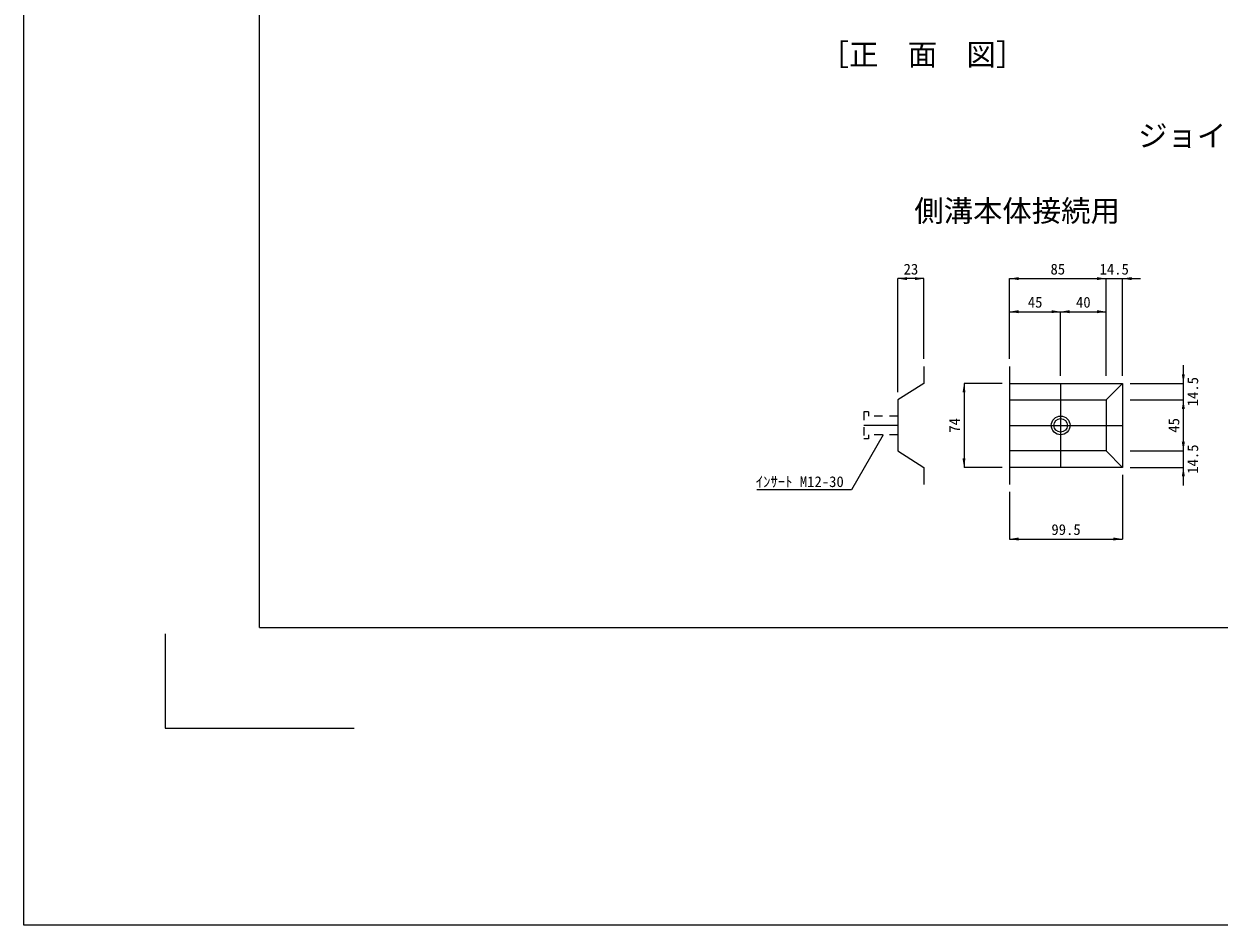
# Model space of a CAD drawing. Units: millimetres, scale not verified, with parts at other scales. Extents: x 63886 to 97934, y 3628 to 26930.
# Drawn here: x 63886 to 67049, y 3628 to 6012 of the extents above; entities that cross this region are included whole.
import ezdxf
from ezdxf.enums import TextEntityAlignment as Align

# ---------------------------------------------------------------- set-up
doc = ezdxf.new("R2010")
doc.units = ezdxf.units.MM
doc.header["$LTSCALE"] = 30
doc.linetypes.add('USER1', pattern=[1.35, 0.75, -0.6])
doc.linetypes.add('USER3', pattern=[1.35, 0.75, -0.6])
for name, color, linetype, lineweight in [('0_2', 7, 'Continuous', 13), ('Defpoints_3', 8, 'Continuous', 0), ('インサート', 3, 'USER1', 5), ('図枠', 7, 'Continuous', 13), ('寸法線', 7, 'Continuous', 9), ('引出線', 4, 'Continuous', 9), ('本体', 2, 'Continuous', 5), ('補助線', 8, 'Continuous', 13)]:
    doc.layers.add(name, color=color, linetype=linetype, lineweight=lineweight)
doc.layers.add('文字', color=7, linetype='Continuous')
doc.styles.add('ＭＳ ゴシック', font='')
doc.styles.get('ＭＳ ゴシック').set_extended_font_data('MS Gothic')

# ---------------------------------------------------------------- blocks, each defined once
blk = doc.blocks.new('filled_arrow')
at = {"color": 0, "linetype": 'Continuous', "lineweight": -2}
blk.add_solid([(7.5, 1.25), (0, 0), (7.5, -1.25)], dxfattribs=at)

msp = doc.modelspace()

# ---------------------------------------------------------------- linework, layer by layer
at = {"layer": '0_2', "color": 1}
for p, q in [((63886.48, 3628.18), (63886.48, 13082.38)), ((86381.5, 3628.18), (63886.48, 3628.18))]:
    msp.add_line(p, q, dxfattribs=at)
at = {"layer": 'Defpoints_3', "color": 7, "lineweight": 13}
for p, q in [((64260.23, 4398.78), (64260.23, 4148.78)), ((64260.23, 4148.78), (64760.23, 4148.78))]:
    msp.add_line(p, q, dxfattribs=at)
at = {"layer": 'インサート', "linetype": 'USER3', "lineweight": 13}
for p, q in [((66120.97, 4985.78), (66108.97, 4985.78)), ((66108.97, 4985.78), (66108.97, 4913.78)), ((66120.97, 4985.78), (66120.97, 4974.53)), ((66198.97, 4974.53), (66120.97, 4974.53)), ((66120.97, 4913.78), (66108.97, 4913.78)), ((66198.97, 4925.03), (66120.97, 4925.03)), ((66120.97, 4925.03), (66120.97, 4913.78))]:
    msp.add_line(p, q, dxfattribs=at)
at = {"layer": 'インサート', "linetype": 'Continuous', "lineweight": 13}
for radius in [24.75, 18]:
    msp.add_circle((66629.56, 4949.78), radius, dxfattribs=at)
at = {"layer": '図枠', "lineweight": 20}
for q in [(64510.23, 11307.71), (74510.23, 4414.85)]:
    msp.add_line((64510.23, 4414.85), q, dxfattribs=at)
at = {"layer": '寸法線', "lineweight": 13}
for p, q in [((66267.97, 5337.96), (66198.97, 5337.96)), ((66198.97, 5037.28), (66198.97, 5337.96)), ((66267.97, 5125.78), (66267.97, 5337.96)), ((66494.56, 5337.96), (66749.56, 5337.96)), ((66494.56, 5125.78), (66494.56, 5337.96)), ((66701.56, 5337.96), (66841.06, 5337.96)), ((66749.56, 5080.78), (66749.56, 5337.96)), ((66749.56, 5080.78), (66749.56, 5337.96)), ((66793.06, 5080.78), (66793.06, 5337.96)), ((66494.56, 5250.46), (66629.56, 5250.46)), ((66494.56, 5125.78), (66494.56, 5250.46)), ((66629.56, 5080.78), (66629.56, 5250.46)), ((66629.56, 5250.46), (66749.56, 5250.46)), ((66629.56, 5080.78), (66629.56, 5250.46)), ((66749.56, 5080.78), (66749.56, 5250.46)), ((66954.15, 5108.78), (66954.15, 4969.28)), ((66373.89, 5060.78), (66373.89, 4838.78)), ((66474.56, 5060.78), (66373.89, 5060.78)), ((66813.06, 5060.78), (66954.15, 5060.78)), ((66813.06, 5017.28), (66954.15, 5017.28)), ((66813.06, 5017.28), (66954.15, 5017.28)), ((66954.15, 5017.28), (66954.15, 4882.28)), ((66954.15, 4930.28), (66954.15, 4790.78)), ((66813.06, 4882.28), (66954.15, 4882.28)), ((66813.06, 4882.28), (66954.15, 4882.28)), ((66474.56, 4838.78), (66373.89, 4838.78)), ((66813.06, 4838.78), (66954.15, 4838.78)), ((66793.06, 4818.78), (66793.06, 4649.22)), ((66494.56, 4773.78), (66494.56, 4649.22)), ((66494.56, 4649.22), (66793.06, 4649.22))]:
    msp.add_line(p, q, dxfattribs=at)
at = {"layer": '引出線', "lineweight": 13}
msp.add_lwpolyline([(66159.97, 4925.03), (66075.74, 4779.15), (65825.34, 4779.15)], dxfattribs=at)
at = {"layer": '本体', "lineweight": 13}
for p, q in [((66267.97, 5105.78), (66267.97, 5060.78)), ((66494.56, 5105.78), (66494.56, 4793.78)), ((66267.97, 5060.78), (66198.97, 5017.28)), ((66494.56, 5060.78), (66793.06, 5060.78)), ((66749.56, 5017.28), (66793.06, 5060.78)), ((66793.06, 5060.78), (66793.06, 4838.78)), ((66198.97, 5017.28), (66198.97, 4882.28)), ((66494.56, 5017.28), (66749.56, 5017.28)), ((66749.56, 5017.28), (66749.56, 4882.28)), ((66198.97, 4882.28), (66267.97, 4838.78)), ((66749.56, 4882.28), (66494.56, 4882.28)), ((66749.56, 4882.28), (66793.06, 4838.78)), ((66267.97, 4838.78), (66267.97, 4793.78)), ((66793.06, 4838.78), (66494.56, 4838.78))]:
    msp.add_line(p, q, dxfattribs=at)
at = {"layer": '補助線'}
for p, q in [((66629.56, 5060.78), (66629.56, 4838.78)), ((66198.97, 4949.78), (66108.97, 4949.78)), ((66494.56, 4949.78), (66793.06, 4949.78))]:
    msp.add_line(p, q, dxfattribs=at)

# ---------------------------------------------------------------- block references
at = {"layer": '寸法線', "lineweight": 13, "xscale": 3.2, "yscale": 3.2}
for p in [(66198.97, 5337.96), (66494.56, 5337.96), (66793.06, 5337.96), (66494.56, 5250.46), (66629.56, 5250.46), (66494.56, 4649.22)]:
    msp.add_blockref('filled_arrow', p, dxfattribs=at)
for p, rotation in [((66267.97, 5337.96), 180), ((66749.56, 5337.96), 180), ((66749.56, 5337.96), 180), ((66629.56, 5250.46), 180), ((66749.56, 5250.46), 180), ((66373.89, 5060.78), 270), ((66954.15, 5060.78), 90), ((66954.15, 5017.28), 270), ((66954.15, 5017.28), 270), ((66954.15, 4882.28), 90), ((66954.15, 4882.28), 90), ((66373.89, 4838.78), 90), ((66954.15, 4838.78), 270), ((66793.06, 4649.22), 180)]:
    msp.add_blockref('filled_arrow', p, dxfattribs=dict(at, rotation=rotation))
at = {"layer": '引出線', "lineweight": 13, "xscale": 0.16, "yscale": 0.16, "rotation": 240}
msp.add_blockref('filled_arrow', (66159.97, 4925.03), dxfattribs=at)

# ---------------------------------------------------------------- texts
at = {"layer": '寸法線', "style": 'ＭＳ ゴシック'}
for s, p in [('23', (66233.47, 5362.96)), ('85', (66622.06, 5362.96)), ('14.5', (66771.31, 5362.96)), ('45', (66562.06, 5275.46)), ('40', (66689.56, 5275.46)), ('99.5', (66643.81, 4674.22))]:
    msp.add_text(s, height=28.48, dxfattribs=at).set_placement(p, align=Align.MIDDLE_CENTER)
for s, p in [('14.5', (66979.15, 5039.03)), ('74', (66348.89, 4949.78)), ('45', (66929.15, 4949.78)), ('14.5', (66979.15, 4860.53))]:
    msp.add_text(s, height=28.48, rotation=90, dxfattribs=at).set_placement(p, align=Align.MIDDLE_CENTER)
at = {"layer": '引出線', "style": 'ＭＳ ゴシック'}
msp.add_text('ｲﾝｻｰﾄ M12-30', height=28.48, dxfattribs=at).set_placement((66055.74, 4815.15), align=Align.TOP_RIGHT)
at = {"layer": '文字', "style": 'ＭＳ ゴシック'}
msp.add_text('［正\u3000面\u3000図］', height=56.96, dxfattribs=at).set_placement((66263.97, 5884.97), align=Align.BOTTOM_CENTER)
for s, p in [('ジョイント部詳細図', (66834.55, 5670.35)), ('側溝本体接続用', (66242.44, 5471.67))]:
    msp.add_text(s, height=56.96, dxfattribs=at).set_placement(p, align=Align.BOTTOM_LEFT)

doc.saveas('drawing.dxf')
